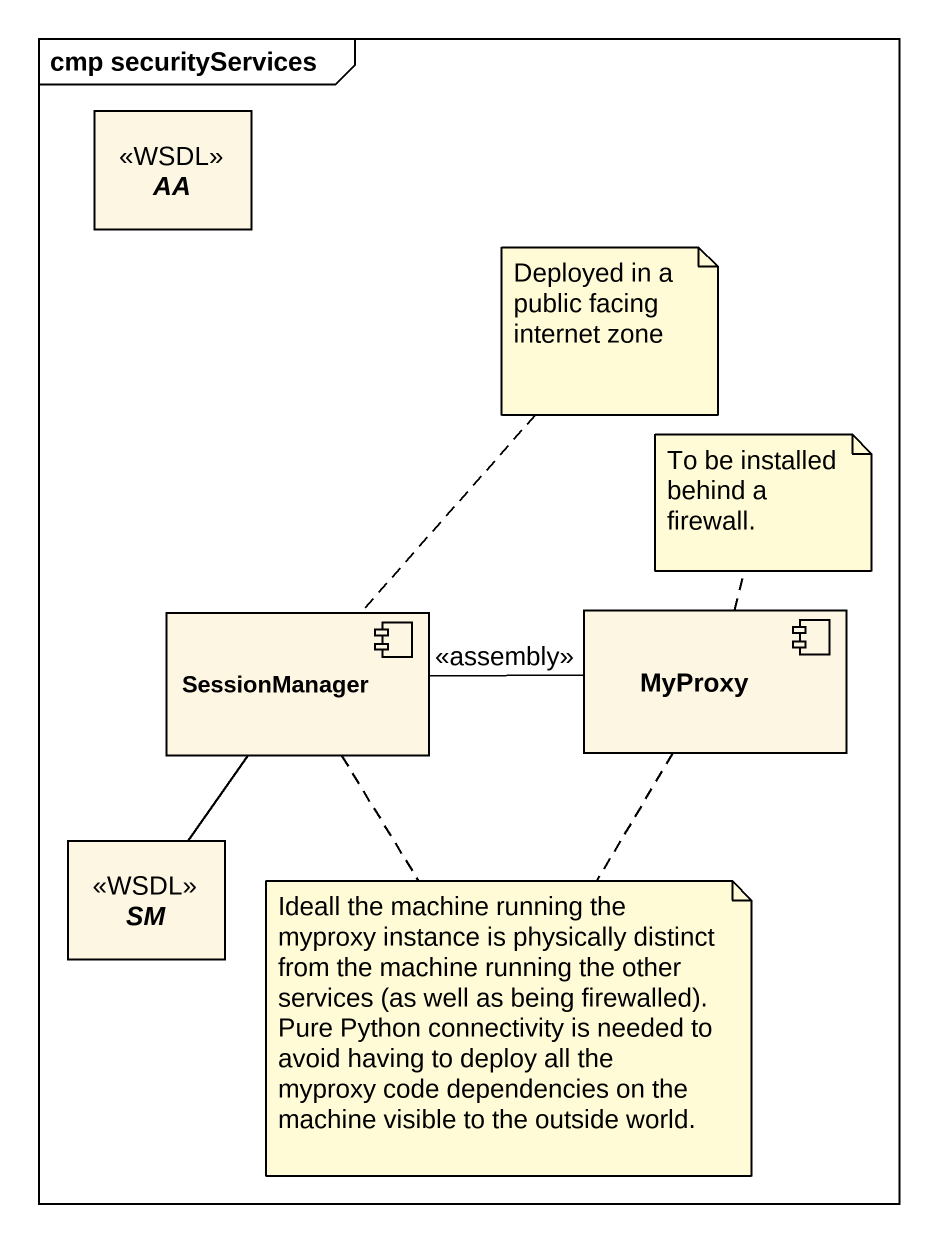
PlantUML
@startuml
mainframe cmp securityServices
allowmixing
hide circle
hide empty members
interface AA <<WSDL>>
component SessionManager
component MyProxy
interface SM <<WSDL>>
SessionManager -right- MyProxy : <<assembly>>
SessionManager -- SM
note top of SessionManager : Deployed in a public facing internet zone
note top of MyProxy : To be installed behind a firewall.
note as N3
  Ideall the machine running the myproxy instance is physically distinct from the machine running the other services (as well as being firewalled). Pure Python connectivity is needed to avoid having to deploy all the myproxy code dependencies on the machine visible to the outside world.
end note
N3 .. SessionManager
N3 .. MyProxy
@enduml
